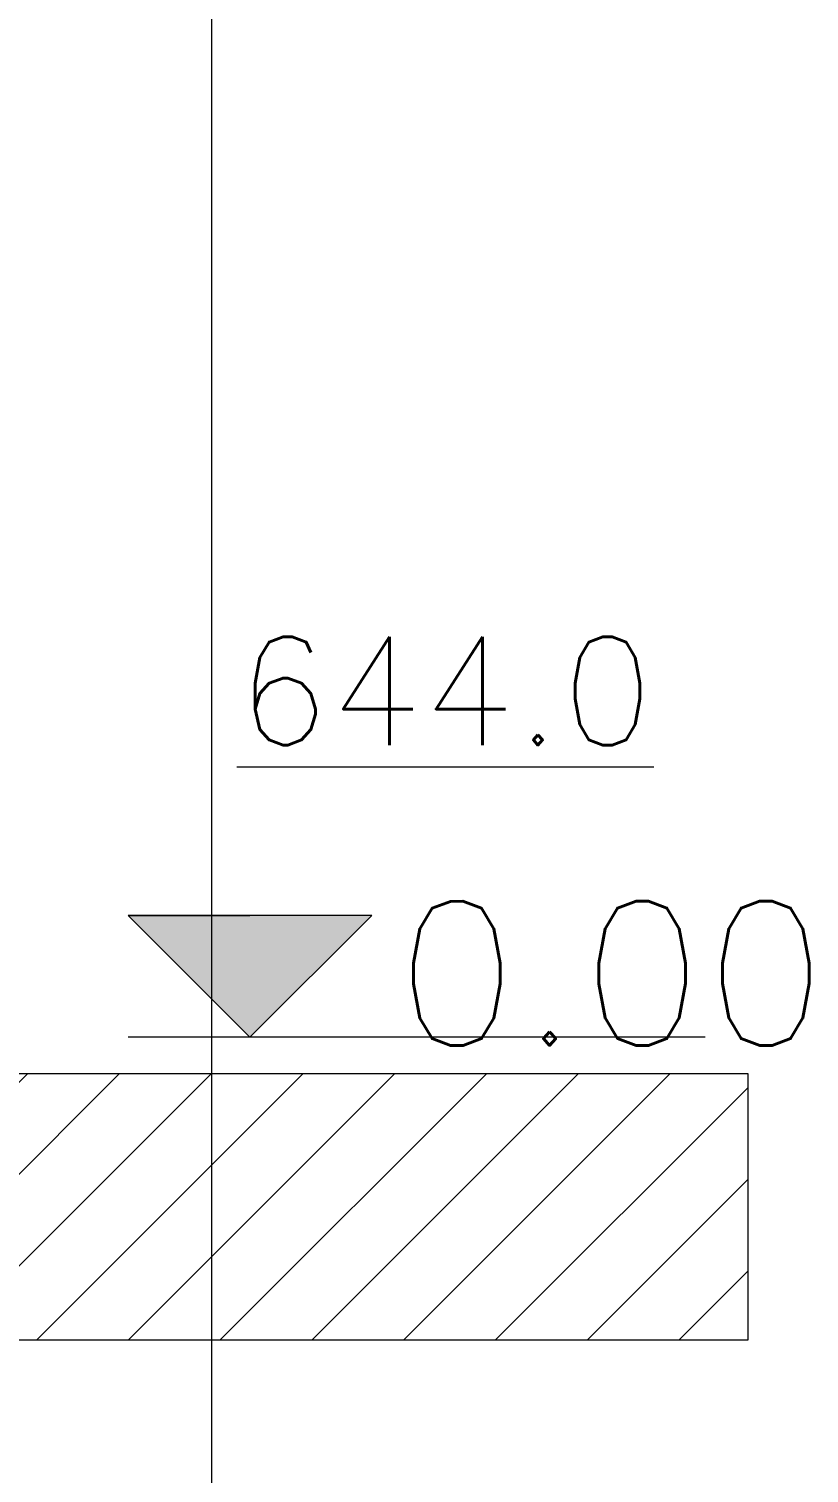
# Model space of a CAD drawing. Header units: millimetres. Extents: x 476244520 to 476657119, y 4620824743 to 4621446928.
# Drawn here: x 476545242 to 476547407, y 4621122560 to 4621126568 of the extents above; entities that cross this region are included whole.
import ezdxf

# ---------------------------------------------------------------- set-up
doc = ezdxf.new("R2010")
doc.units = ezdxf.units.MM
doc.header["$MEASUREMENT"] = 0
for name, color, linetype, lineweight in [('0_Pen_No__1_Pen_No__250', 7, 'Continuous', 0), ('0_Pen_No__250_Pen_No__142', 142, 'Continuous', 0), ('New_._Pen_No__1', 1, 'Continuous', 0), ('New_2D Drafting - General_Pen_No__7_Pen_No__250', 7, 'Continuous', 0), ('New_2D Drafting - General_Pen_No__7_Pen_No__7', 7, 'Continuous', 0), ('New_Structural - Bearing_Pen_No__1', 1, 'Continuous', 0), ('zoma_Pen_No__1_Pen_No__142', 142, 'Continuous', 0)]:
    doc.layers.add(name, color=color, linetype=linetype, lineweight=lineweight)

msp = doc.modelspace()

# ---------------------------------------------------------------- hatches: boundary and pattern name
at = {"layer": '0_Pen_No__250_Pen_No__142', "linetype": 'Continuous', "lineweight": 0}
msp.add_hatch(color=142, dxfattribs=at).paths.add_polyline_path([(476545855.738, 4621123769.617), (476546193.267, 4621124107.31), (476545518.045, 4621124107.146)])
at = {"layer": 'New_2D Drafting - General_Pen_No__7_Pen_No__7', "linetype": 'Continuous', "lineweight": 0}
h = msp.add_hatch(dxfattribs=at)
h.set_pattern_fill('MASONRY_BLOCK', style=0, pattern_type=2)
h.set_pattern_definition([(45, (476844527.15, 4621385791.04), (-127.27922, 127.27922), [])])
h.paths.add_polyline_path([(476520202.252, 4621121369.917), (476524682.138, 4621121369.784), (476524682.226, 4621120119.777), (476536741.998, 4621120119.777), (476536741.998, 4621119319.777), (476539742.097, 4621119319.777), (476539742.097, 4621120119.777), (476540769.561, 4621120119.777), (476542381.976, 4621120119.777), (476542381.976, 4621123389.909), (476542381.976, 4621123668.999), (476547236.354, 4621123668.999), (476547236.354, 4621122929.193), (476543092.993, 4621122929.193), (476543092.993, 4621119540.859), (476543092.993, 4621119479.337), (476540529.561, 4621119479.337), (476540529.561, 4621118632.921), (476536678.998, 4621118632.921), (476536052.581, 4621118632.921), (476536052.581, 4621119479.337), (476524041.56, 4621119479.337), (476524041.56, 4621120630.009), (476520202.252, 4621120630.009)])

# ---------------------------------------------------------------- linework, layer by layer
at = {"layer": '0_Pen_No__1_Pen_No__250', "color": 7, "linetype": 'Continuous', "lineweight": 0, "flags": 128}
for points in [[(476545855.738, 4621123769.617), (476545518.045, 4621124107.146), (476545855.656, 4621124107.228)], [(476545855.738, 4621123769.617), (476546193.267, 4621124107.31), (476545855.656, 4621124107.228)], [(476547118.127, 4621123769.925), (476545518.127, 4621123769.534)]]:
    msp.add_lwpolyline(points, dxfattribs=at)
at = {"layer": '0_Pen_No__250_Pen_No__142', "color": 142, "linetype": 'Continuous', "lineweight": 0, "flags": 128}
msp.add_lwpolyline([(476545855.738, 4621123769.617), (476546193.267, 4621124107.31), (476545518.045, 4621124107.146)], close=True, dxfattribs=at)
at = {"layer": 'New_2D Drafting - General_Pen_No__7_Pen_No__250', "color": 7, "linetype": 'Continuous', "lineweight": 0, "flags": 128}
msp.add_lwpolyline([(476520202.252, 4621121369.917), (476524682.138, 4621121369.784), (476524682.226, 4621120119.777), (476536741.998, 4621120119.777), (476536741.998, 4621119319.777), (476539742.097, 4621119319.777), (476539742.097, 4621120119.777), (476540769.561, 4621120119.777), (476542381.976, 4621120119.777), (476542381.976, 4621123389.909), (476542381.976, 4621123668.999), (476547236.354, 4621123668.999), (476547236.354, 4621122929.193), (476543092.993, 4621122929.193), (476543092.993, 4621119540.859), (476543092.993, 4621119479.337), (476540529.561, 4621119479.337), (476540529.561, 4621118632.921), (476536678.998, 4621118632.921), (476536052.581, 4621118632.921), (476536052.581, 4621119479.337), (476524041.56, 4621119479.337), (476524041.56, 4621120630.009), (476520202.252, 4621120630.009)], close=True, dxfattribs=at)
at = {"layer": 'New_Structural - Bearing_Pen_No__1', "color": 1, "linetype": 'Continuous', "lineweight": 0}
msp.add_line((476545748.972, 4621141156.705), (476545748.972, 4621114425.379), dxfattribs=at)

# ---------------------------------------------------------------- texts
at = {"layer": 'New_._Pen_No__1', "color": 1, "linetype": 'Continuous', "lineweight": 0, "insert": (476546397.405, 4621124880.353), "char_height": 300, "attachment_point": 2}
msp.add_mtext('\\A1;{\\pqc;\\Ftxt.shx;\\L\\L64\\Ftxt.shx;4\\Ftxt.shx;.\\Ftxt.shx;0}', dxfattribs=at)
at = {"layer": 'zoma_Pen_No__1_Pen_No__142', "color": 142, "linetype": 'Continuous', "lineweight": 0, "insert": (476546258.052, 4621123746.669), "char_height": 400, "attachment_point": 7, "rotation": 0.013987}
msp.add_mtext('\\A1;{\\pql;\\Ftxt.shx;0\\Ftxt.shx;.00}', dxfattribs=at)

doc.saveas('drawing.dxf')
